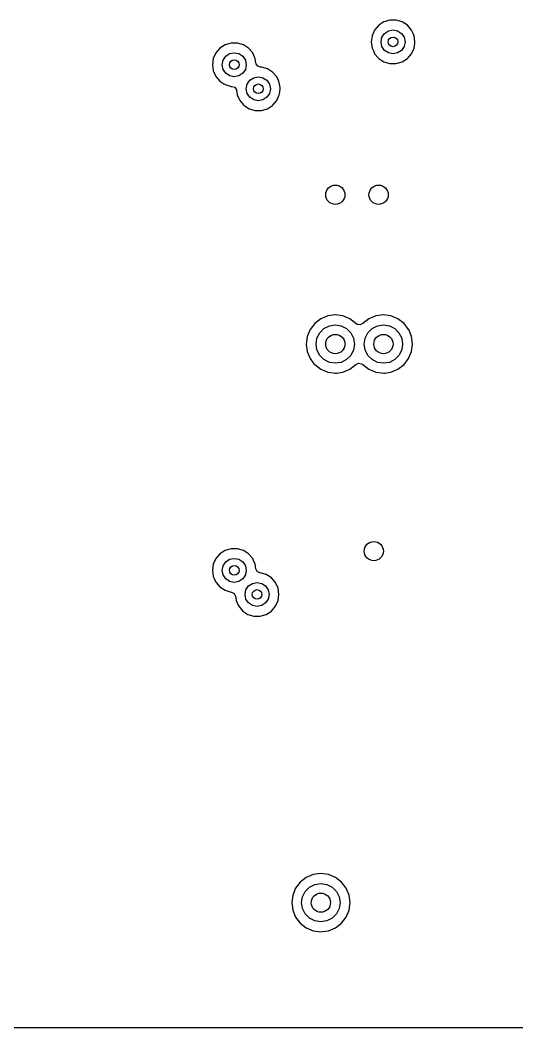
# Model space of a CAD drawing. Extents: x 0.4 to 10.6, y -8.1 to -0.4.
# Drawn here: x 5.97 to 6.377, y -3.445 to -2.621 of the extents above; entities that cross this region are included whole.
import ezdxf

# ---------------------------------------------------------------- set-up
doc = ezdxf.new("R2010")
doc.units = 0
doc.header["$MEASUREMENT"] = 0
doc.layers.add('BLACK', color=7, linetype='CONTINUOUS')

msp = doc.modelspace()

# ---------------------------------------------------------------- linework, layer by layer
at = {"layer": 'BLACK', "linetype": 'CONTINUOUS'}
for p, q in [((6.26386, -2.62524), (6.26052, -2.62909)), ((6.26815, -2.62248), (6.26386, -2.62524)), ((6.27304, -2.62104), (6.26815, -2.62248)), ((6.26815, -2.62248), (6.26815, -2.62248)), ((6.27814, -2.62104), (6.27304, -2.62104)), ((6.27304, -2.62104), (6.27304, -2.62104)), ((6.28303, -2.62248), (6.27814, -2.62104)), ((6.27814, -2.62104), (6.27814, -2.62104)), ((6.28732, -2.62524), (6.28303, -2.62248)), ((6.28303, -2.62248), (6.28303, -2.62248)), ((6.28303, -2.62248), (6.28303, -2.62248)), ((6.28303, -2.62248), (6.28303, -2.62248)), ((6.29066, -2.62909), (6.28732, -2.62524)), ((6.28732, -2.62524), (6.28732, -2.62524)), ((6.28732, -2.62524), (6.28732, -2.62524)), ((6.2584, -2.63373), (6.25767, -2.63878)), ((6.26052, -2.62909), (6.2584, -2.63373)), ((6.26575, -2.63878), (6.2665, -2.63501)), ((6.2665, -2.63501), (6.26863, -2.63182)), ((6.26863, -2.63182), (6.27182, -2.62969)), ((6.27182, -2.62969), (6.27559, -2.62894)), ((6.27559, -2.62894), (6.27936, -2.62969)), ((6.27936, -2.62969), (6.28255, -2.63182)), ((6.28255, -2.63182), (6.28468, -2.63501)), ((6.28468, -2.63501), (6.28543, -2.63878)), ((6.29195, -2.63191), (6.29066, -2.62909)), ((6.29278, -2.63373), (6.29195, -2.63191)), ((6.29351, -2.63878), (6.29278, -2.63373)), ((6.13394, -2.64394), (6.1306, -2.64779)), ((6.13823, -2.64118), (6.13394, -2.64394)), ((6.14312, -2.63974), (6.13823, -2.64118)), ((6.13823, -2.64118), (6.13823, -2.64118)), ((6.14822, -2.63974), (6.14312, -2.63974)), ((6.14312, -2.63974), (6.14312, -2.63974)), ((6.15311, -2.64118), (6.14822, -2.63974)), ((6.14822, -2.63974), (6.14822, -2.63974)), ((6.1574, -2.64394), (6.15311, -2.64118)), ((6.15311, -2.64118), (6.15311, -2.64118)), ((6.15311, -2.64118), (6.15311, -2.64118)), ((6.15311, -2.64118), (6.15311, -2.64118)), ((6.16074, -2.64779), (6.1574, -2.64394)), ((6.1574, -2.64394), (6.1574, -2.64394)), ((6.1574, -2.64394), (6.1574, -2.64394)), ((6.25767, -2.63878), (6.25767, -2.63878)), ((6.25767, -2.63878), (6.2584, -2.64383)), ((6.2584, -2.64383), (6.25975, -2.64678)), ((6.2665, -2.64255), (6.26575, -2.63878)), ((6.26863, -2.64574), (6.2665, -2.64255)), ((6.28468, -2.64255), (6.28255, -2.64574)), ((6.28543, -2.63878), (6.28468, -2.64255)), ((6.29066, -2.64847), (6.29278, -2.64383)), ((6.29278, -2.64383), (6.29333, -2.64003)), ((6.29333, -2.64003), (6.29351, -2.63878)), ((6.29351, -2.63878), (6.29351, -2.63878)), ((6.12848, -2.65243), (6.12775, -2.65748)), ((6.1306, -2.64779), (6.12848, -2.65243)), ((6.13658, -2.65371), (6.13871, -2.65052)), ((6.13871, -2.65052), (6.1419, -2.64839)), ((6.1419, -2.64839), (6.14567, -2.64764)), ((6.14567, -2.64764), (6.14944, -2.64839)), ((6.14944, -2.64839), (6.15263, -2.65052)), ((6.15263, -2.65052), (6.15476, -2.65371)), ((6.16208, -2.65072), (6.16074, -2.64779)), ((6.16286, -2.65243), (6.16208, -2.65072)), ((6.16339, -2.65609), (6.16286, -2.65243)), ((6.25975, -2.64678), (6.26052, -2.64847)), ((6.26052, -2.64847), (6.26342, -2.65181)), ((6.26342, -2.65181), (6.26386, -2.65232)), ((6.26386, -2.65232), (6.26815, -2.65508)), ((6.27182, -2.64787), (6.26863, -2.64574)), ((6.27559, -2.64862), (6.27182, -2.64787)), ((6.27936, -2.64787), (6.27559, -2.64862)), ((6.28255, -2.64574), (6.27936, -2.64787)), ((6.28303, -2.65508), (6.28732, -2.65232)), ((6.28732, -2.65232), (6.29066, -2.64847)), ((6.12775, -2.65748), (6.12775, -2.65748)), ((6.12775, -2.65748), (6.12848, -2.66253)), ((6.13583, -2.65748), (6.13658, -2.65371)), ((6.13658, -2.66125), (6.13583, -2.65748)), ((6.15476, -2.65371), (6.15551, -2.65748)), ((6.15551, -2.65748), (6.15476, -2.66125)), ((6.16354, -2.65674), (6.16339, -2.65609)), ((6.16495, -2.65868), (6.16354, -2.65674)), ((6.16725, -2.65943), (6.16495, -2.65868)), ((6.1679, -2.65943), (6.16725, -2.65943)), ((6.1728, -2.66087), (6.1679, -2.65943)), ((6.1679, -2.65943), (6.1679, -2.65943)), ((6.17709, -2.66362), (6.1728, -2.66087)), ((6.1728, -2.66087), (6.1728, -2.66087)), ((6.1728, -2.66087), (6.1728, -2.66087)), ((6.1728, -2.66087), (6.1728, -2.66087)), ((6.26815, -2.65508), (6.26815, -2.65508)), ((6.26815, -2.65508), (6.27304, -2.65652)), ((6.27304, -2.65652), (6.27304, -2.65652)), ((6.27304, -2.65652), (6.27814, -2.65652)), ((6.27814, -2.65652), (6.28303, -2.65508)), ((6.27814, -2.65652), (6.27814, -2.65652)), ((6.12848, -2.66253), (6.12898, -2.66362)), ((6.12898, -2.66362), (6.1306, -2.66717)), ((6.1306, -2.66717), (6.13086, -2.66748)), ((6.13086, -2.66748), (6.13394, -2.67102)), ((6.13871, -2.66444), (6.13658, -2.66125)), ((6.1419, -2.66657), (6.13871, -2.66444)), ((6.14567, -2.66732), (6.1419, -2.66657)), ((6.14944, -2.66657), (6.14567, -2.66732)), ((6.15263, -2.66444), (6.14944, -2.66657)), ((6.15476, -2.66125), (6.15263, -2.66444)), ((6.15839, -2.67021), (6.16159, -2.66807)), ((6.16159, -2.66807), (6.16535, -2.66732)), ((6.16535, -2.66732), (6.16912, -2.66807)), ((6.16912, -2.66807), (6.17231, -2.67021)), ((6.18043, -2.66748), (6.17709, -2.66362)), ((6.17709, -2.66362), (6.17709, -2.66362)), ((6.17709, -2.66362), (6.17709, -2.66362)), ((6.18176, -2.6704), (6.18043, -2.66748)), ((6.13394, -2.67102), (6.13702, -2.673)), ((6.13702, -2.673), (6.13823, -2.67378)), ((6.13823, -2.67378), (6.14312, -2.67522)), ((6.14312, -2.67522), (6.14378, -2.67522)), ((6.14378, -2.67522), (6.14607, -2.67596)), ((6.14607, -2.67596), (6.14749, -2.67791)), ((6.15551, -2.67717), (6.15626, -2.6734)), ((6.15626, -2.68093), (6.15551, -2.67717)), ((6.15626, -2.6734), (6.15839, -2.67021)), ((6.17231, -2.67021), (6.17445, -2.6734)), ((6.17445, -2.6734), (6.1752, -2.67717)), ((6.1752, -2.67717), (6.17445, -2.68093)), ((6.18255, -2.67212), (6.18176, -2.6704)), ((6.18313, -2.67616), (6.18255, -2.67212)), ((6.18288, -2.67987), (6.18327, -2.67717)), ((6.18327, -2.67717), (6.18313, -2.67616)), ((6.18327, -2.67717), (6.18327, -2.67717)), ((6.14749, -2.67791), (6.14764, -2.67856)), ((6.14764, -2.67856), (6.14816, -2.68221)), ((6.14816, -2.68221), (6.14946, -2.68506)), ((6.14946, -2.68506), (6.15028, -2.68685)), ((6.15839, -2.68413), (6.15626, -2.68093)), ((6.16159, -2.68626), (6.15839, -2.68413)), ((6.17231, -2.68413), (6.16912, -2.68626)), ((6.17445, -2.68093), (6.17231, -2.68413)), ((6.18043, -2.68685), (6.18255, -2.68221)), ((6.18255, -2.68221), (6.18288, -2.67987)), ((6.15028, -2.68685), (6.15325, -2.69028)), ((6.15325, -2.69028), (6.15362, -2.69071)), ((6.15362, -2.69071), (6.15436, -2.69118)), ((6.15436, -2.69118), (6.15791, -2.69346)), ((6.15791, -2.69346), (6.1628, -2.6949)), ((6.16535, -2.68701), (6.16159, -2.68626)), ((6.16912, -2.68626), (6.16535, -2.68701)), ((6.1679, -2.6949), (6.1728, -2.69346)), ((6.1728, -2.69346), (6.17709, -2.69071)), ((6.17709, -2.69071), (6.18043, -2.68685)), ((6.1628, -2.6949), (6.1628, -2.6949)), ((6.1628, -2.6949), (6.1679, -2.6949)), ((6.1679, -2.6949), (6.1679, -2.6949)), ((6.21642, -2.86518), (6.21149, -2.86897)), ((6.22217, -2.86279), (6.21642, -2.86518)), ((6.21642, -2.86518), (6.21642, -2.86518)), ((6.22835, -2.86198), (6.22217, -2.86279)), ((6.22217, -2.86279), (6.22217, -2.86279)), ((6.23452, -2.86279), (6.22835, -2.86198)), ((6.22835, -2.86198), (6.22835, -2.86198)), ((6.24027, -2.86518), (6.23452, -2.86279)), ((6.23452, -2.86279), (6.23452, -2.86279)), ((6.24521, -2.86897), (6.24027, -2.86518)), ((6.25579, -2.86518), (6.25085, -2.86897)), ((6.26154, -2.86279), (6.25579, -2.86518)), ((6.25579, -2.86518), (6.25579, -2.86518)), ((6.26772, -2.86198), (6.26154, -2.86279)), ((6.26154, -2.86279), (6.26154, -2.86279)), ((6.27389, -2.86279), (6.26772, -2.86198)), ((6.26772, -2.86198), (6.26772, -2.86198)), ((6.27964, -2.86518), (6.27389, -2.86279)), ((6.27389, -2.86279), (6.27389, -2.86279)), ((6.28458, -2.86897), (6.27964, -2.86518)), ((6.2077, -2.8739), (6.20531, -2.87965)), ((6.21148, -2.86897), (6.2077, -2.8739)), ((6.2077, -2.8739), (6.2077, -2.8739)), ((6.21149, -2.86897), (6.21148, -2.86897)), ((6.21561, -2.87657), (6.21909, -2.87309)), ((6.21909, -2.87309), (6.22348, -2.87085)), ((6.22348, -2.87085), (6.22835, -2.87008)), ((6.22835, -2.87008), (6.23321, -2.87085)), ((6.23321, -2.87085), (6.2376, -2.87309)), ((6.2376, -2.87309), (6.24109, -2.87657)), ((6.24528, -2.86903), (6.24521, -2.86897)), ((6.24626, -2.86975), (6.24528, -2.86903)), ((6.24864, -2.87013), (6.24626, -2.86975)), ((6.25064, -2.86911), (6.24864, -2.87013)), ((6.25065, -2.86912), (6.25064, -2.86911)), ((6.25073, -2.86906), (6.25065, -2.86912)), ((6.25079, -2.86903), (6.25073, -2.86906)), ((6.25085, -2.86897), (6.25079, -2.86903)), ((6.25498, -2.87657), (6.25846, -2.87309)), ((6.25846, -2.87309), (6.26285, -2.87085)), ((6.26285, -2.87085), (6.26772, -2.87008)), ((6.26772, -2.87008), (6.27258, -2.87085)), ((6.27258, -2.87085), (6.27697, -2.87309)), ((6.27697, -2.87309), (6.28046, -2.87657)), ((6.28837, -2.8739), (6.28458, -2.86897)), ((6.28458, -2.86897), (6.28458, -2.86897)), ((6.28458, -2.86897), (6.28458, -2.86897)), ((6.28458, -2.86897), (6.28458, -2.86897)), ((6.28458, -2.86897), (6.28458, -2.86897)), ((6.28841, -2.87402), (6.28837, -2.8739)), ((6.28837, -2.8739), (6.28837, -2.8739)), ((6.29075, -2.87966), (6.28841, -2.87402)), ((6.20531, -2.87966), (6.2045, -2.88583)), ((6.20531, -2.87965), (6.20531, -2.87966)), ((6.2126, -2.88583), (6.21337, -2.88096)), ((6.21337, -2.88096), (6.21561, -2.87657)), ((6.24109, -2.87657), (6.24332, -2.88096)), ((6.24332, -2.88096), (6.24409, -2.88583)), ((6.25197, -2.88583), (6.25274, -2.88096)), ((6.25274, -2.88096), (6.25498, -2.87657)), ((6.28046, -2.87657), (6.28269, -2.88096)), ((6.28269, -2.88096), (6.28346, -2.88583)), ((6.29156, -2.88583), (6.29075, -2.87966)), ((6.2045, -2.88583), (6.2045, -2.88583)), ((6.2045, -2.88583), (6.20531, -2.892)), ((6.21337, -2.89069), (6.2126, -2.88583)), ((6.21561, -2.89508), (6.21337, -2.89069)), ((6.24332, -2.89069), (6.24109, -2.89508)), ((6.24409, -2.88583), (6.24332, -2.89069)), ((6.25274, -2.89069), (6.25197, -2.88583)), ((6.25498, -2.89508), (6.25274, -2.89069)), ((6.28269, -2.89069), (6.28046, -2.89508)), ((6.28346, -2.88583), (6.28269, -2.89069)), ((6.29075, -2.892), (6.29156, -2.88583)), ((6.20531, -2.892), (6.20531, -2.892)), ((6.20531, -2.892), (6.2077, -2.89775)), ((6.2077, -2.89775), (6.2077, -2.89775)), ((6.2077, -2.89775), (6.21088, -2.9019)), ((6.21909, -2.89857), (6.21561, -2.89508)), ((6.22348, -2.9008), (6.21909, -2.89857)), ((6.2376, -2.89857), (6.23321, -2.9008)), ((6.24109, -2.89508), (6.2376, -2.89857)), ((6.25846, -2.89857), (6.25498, -2.89508)), ((6.26285, -2.9008), (6.25846, -2.89857)), ((6.27697, -2.89857), (6.27258, -2.9008)), ((6.28046, -2.89508), (6.27697, -2.89857)), ((6.28458, -2.90269), (6.28837, -2.89775)), ((6.28837, -2.89775), (6.29075, -2.892)), ((6.21088, -2.9019), (6.21148, -2.90269)), ((6.21148, -2.90269), (6.21642, -2.90648)), ((6.21642, -2.90648), (6.21642, -2.90648)), ((6.21642, -2.90648), (6.21642, -2.90648)), ((6.21642, -2.90648), (6.22217, -2.90886)), ((6.22835, -2.90157), (6.22348, -2.9008)), ((6.23321, -2.9008), (6.22835, -2.90157)), ((6.23452, -2.90886), (6.24027, -2.90648)), ((6.24027, -2.90648), (6.24521, -2.90269)), ((6.24521, -2.90269), (6.24528, -2.90262)), ((6.24521, -2.90269), (6.24521, -2.90269)), ((6.24528, -2.90262), (6.24534, -2.90259)), ((6.24534, -2.90259), (6.24541, -2.90253)), ((6.24541, -2.90253), (6.24542, -2.90255)), ((6.24542, -2.90255), (6.24742, -2.90153)), ((6.24742, -2.90153), (6.2498, -2.9019)), ((6.2498, -2.9019), (6.25079, -2.90262)), ((6.25079, -2.90262), (6.25085, -2.90269)), ((6.25085, -2.90269), (6.25086, -2.90269)), ((6.25086, -2.90269), (6.25579, -2.90648)), ((6.25579, -2.90648), (6.25579, -2.90648)), ((6.25579, -2.90648), (6.25579, -2.90648)), ((6.25579, -2.90648), (6.26154, -2.90886)), ((6.26772, -2.90157), (6.26285, -2.9008)), ((6.27258, -2.9008), (6.26772, -2.90157)), ((6.27389, -2.90886), (6.27964, -2.90648)), ((6.27964, -2.90648), (6.28458, -2.90269)), ((6.22217, -2.90886), (6.22217, -2.90886)), ((6.22217, -2.90886), (6.2268, -2.90947)), ((6.2268, -2.90947), (6.22835, -2.90967)), ((6.22835, -2.90967), (6.22958, -2.90951)), ((6.22835, -2.90967), (6.22835, -2.90967)), ((6.22835, -2.90967), (6.22835, -2.90967)), ((6.22958, -2.90951), (6.23452, -2.90886)), ((6.26154, -2.90886), (6.26154, -2.90886)), ((6.26154, -2.90886), (6.26617, -2.90947)), ((6.26617, -2.90947), (6.26772, -2.90967)), ((6.26772, -2.90967), (6.26895, -2.90951)), ((6.26772, -2.90967), (6.26772, -2.90967)), ((6.26772, -2.90967), (6.26772, -2.90967)), ((6.26895, -2.90951), (6.27389, -2.90886)), ((6.13823, -3.05457), (6.13394, -3.05732)), ((6.14312, -3.05313), (6.13823, -3.05457)), ((6.13823, -3.05457), (6.13823, -3.05457)), ((6.14822, -3.05313), (6.14312, -3.05313)), ((6.14312, -3.05313), (6.14312, -3.05313)), ((6.15311, -3.05457), (6.14822, -3.05313)), ((6.14822, -3.05313), (6.14822, -3.05313)), ((6.1574, -3.05732), (6.15311, -3.05457)), ((6.15311, -3.05457), (6.15311, -3.05457)), ((6.15311, -3.05457), (6.15311, -3.05457)), ((6.15311, -3.05457), (6.15311, -3.05457)), ((6.1306, -3.06118), (6.12848, -3.06582)), ((6.13394, -3.05732), (6.1306, -3.06118)), ((6.13658, -3.0671), (6.13871, -3.06391)), ((6.13871, -3.06391), (6.1419, -3.06177)), ((6.1419, -3.06177), (6.14567, -3.06102)), ((6.14567, -3.06102), (6.14944, -3.06177)), ((6.14944, -3.06177), (6.15263, -3.06391)), ((6.15263, -3.06391), (6.15476, -3.0671)), ((6.16074, -3.06118), (6.1574, -3.05732)), ((6.1574, -3.05732), (6.1574, -3.05732)), ((6.1574, -3.05732), (6.1574, -3.05732)), ((6.16147, -3.06276), (6.16074, -3.06118)), ((6.16286, -3.06582), (6.16147, -3.06276)), ((6.12848, -3.06582), (6.12775, -3.07087)), ((6.12775, -3.07087), (6.12775, -3.07087)), ((6.12775, -3.07087), (6.12848, -3.07591)), ((6.13583, -3.07087), (6.13658, -3.0671)), ((6.13658, -3.07463), (6.13583, -3.07087)), ((6.15476, -3.0671), (6.15551, -3.07087)), ((6.15551, -3.07087), (6.15476, -3.07463)), ((6.16339, -3.06948), (6.16286, -3.06582)), ((6.16341, -3.06959), (6.16339, -3.06948)), ((6.16453, -3.07172), (6.16341, -3.06959)), ((6.16669, -3.07278), (6.16453, -3.07172)), ((6.1669, -3.07281), (6.16669, -3.07278)), ((6.17179, -3.07425), (6.1669, -3.07281)), ((6.12848, -3.07591), (6.12898, -3.07701)), ((6.12898, -3.07701), (6.1306, -3.08055)), ((6.1306, -3.08055), (6.13086, -3.08086)), ((6.13086, -3.08086), (6.13394, -3.08441)), ((6.13871, -3.07783), (6.13658, -3.07463)), ((6.1419, -3.07996), (6.13871, -3.07783)), ((6.14567, -3.08071), (6.1419, -3.07996)), ((6.14944, -3.07996), (6.14567, -3.08071)), ((6.15263, -3.07783), (6.14944, -3.07996)), ((6.15476, -3.07463), (6.15263, -3.07783)), ((6.16058, -3.08146), (6.16435, -3.08071)), ((6.16435, -3.08071), (6.16812, -3.08146)), ((6.17608, -3.07701), (6.17179, -3.07425)), ((6.17179, -3.07425), (6.17179, -3.07425)), ((6.17179, -3.07425), (6.17179, -3.07425)), ((6.17179, -3.07425), (6.17179, -3.07425)), ((6.17942, -3.08086), (6.17608, -3.07701)), ((6.17608, -3.07701), (6.17608, -3.07701)), ((6.17608, -3.07701), (6.17608, -3.07701)), ((6.18154, -3.0855), (6.17942, -3.08086)), ((6.17942, -3.08086), (6.17942, -3.08086)), ((6.13394, -3.08441), (6.13823, -3.08717)), ((6.13823, -3.08717), (6.13823, -3.08717)), ((6.13823, -3.08717), (6.14312, -3.0886)), ((6.14312, -3.0886), (6.14312, -3.0886)), ((6.14312, -3.0886), (6.14333, -3.08863)), ((6.14333, -3.08863), (6.14549, -3.0897)), ((6.15451, -3.09055), (6.15526, -3.08678)), ((6.15526, -3.08678), (6.15739, -3.08359)), ((6.15739, -3.08359), (6.16058, -3.08146)), ((6.16812, -3.08146), (6.17131, -3.08359)), ((6.17131, -3.08359), (6.17344, -3.08678)), ((6.17344, -3.08678), (6.17419, -3.09055)), ((6.18227, -3.09053), (6.18154, -3.0855)), ((6.14549, -3.0897), (6.14661, -3.09183)), ((6.14661, -3.09183), (6.14663, -3.09194)), ((6.14663, -3.09194), (6.14716, -3.0956)), ((6.14716, -3.0956), (6.14891, -3.09943)), ((6.15526, -3.09432), (6.15451, -3.09055)), ((6.15739, -3.09751), (6.15526, -3.09432)), ((6.16058, -3.09964), (6.15739, -3.09751)), ((6.17131, -3.09751), (6.16812, -3.09964)), ((6.17344, -3.09432), (6.17131, -3.09751)), ((6.17419, -3.09055), (6.17344, -3.09432)), ((6.17942, -3.10024), (6.18154, -3.0956)), ((6.18154, -3.0956), (6.18227, -3.09055)), ((6.18227, -3.09055), (6.18227, -3.09053)), ((6.14891, -3.09943), (6.14928, -3.10024)), ((6.14928, -3.10024), (6.15262, -3.10409)), ((6.15262, -3.10409), (6.15262, -3.10409)), ((6.15262, -3.10409), (6.15691, -3.10685)), ((6.16435, -3.10039), (6.16058, -3.09964)), ((6.16812, -3.09964), (6.16435, -3.10039)), ((6.17179, -3.10685), (6.17608, -3.10409)), ((6.17608, -3.10409), (6.17942, -3.10024)), ((6.15691, -3.10685), (6.15691, -3.10685)), ((6.15691, -3.10685), (6.1618, -3.10829)), ((6.1618, -3.10829), (6.1618, -3.10829)), ((6.1618, -3.10829), (6.1669, -3.10829)), ((6.1669, -3.10829), (6.17179, -3.10685)), ((6.1669, -3.10829), (6.1669, -3.10829)), ((6.21036, -3.31949), (6.20461, -3.32187)), ((6.21654, -3.31867), (6.21036, -3.31949)), ((6.21036, -3.31949), (6.21036, -3.31949)), ((6.22271, -3.31949), (6.21654, -3.31867)), ((6.21654, -3.31867), (6.21654, -3.31867)), ((6.22846, -3.32187), (6.22271, -3.31949)), ((6.22271, -3.31949), (6.22271, -3.31949)), ((6.19967, -3.32566), (6.19588, -3.3306)), ((6.20461, -3.32187), (6.19967, -3.32566)), ((6.19967, -3.32566), (6.19967, -3.32566)), ((6.20461, -3.32187), (6.20461, -3.32187)), ((6.20728, -3.32978), (6.21167, -3.32754)), ((6.21167, -3.32754), (6.21654, -3.32677)), ((6.21654, -3.32677), (6.2214, -3.32754)), ((6.2214, -3.32754), (6.22579, -3.32978)), ((6.2334, -3.32566), (6.22846, -3.32187)), ((6.23719, -3.3306), (6.2334, -3.32566)), ((6.2334, -3.32566), (6.2334, -3.32566)), ((6.2334, -3.32566), (6.2334, -3.32566)), ((6.2334, -3.32566), (6.2334, -3.32566)), ((6.2334, -3.32566), (6.2334, -3.32566)), ((6.1935, -3.33635), (6.19269, -3.34252)), ((6.19588, -3.3306), (6.1935, -3.33635)), ((6.1935, -3.33635), (6.1935, -3.33635)), ((6.19588, -3.3306), (6.19588, -3.3306)), ((6.20156, -3.33765), (6.20379, -3.33326)), ((6.20379, -3.33326), (6.20728, -3.32978)), ((6.22579, -3.32978), (6.22928, -3.33326)), ((6.22928, -3.33326), (6.23151, -3.33765)), ((6.23957, -3.33635), (6.23719, -3.3306)), ((6.23719, -3.3306), (6.23719, -3.3306)), ((6.24038, -3.34252), (6.23957, -3.33635)), ((6.19269, -3.34252), (6.19269, -3.34252)), ((6.19269, -3.34252), (6.1935, -3.34869)), ((6.20079, -3.34252), (6.20156, -3.33765)), ((6.20156, -3.34739), (6.20079, -3.34252)), ((6.23151, -3.33765), (6.23228, -3.34252)), ((6.23228, -3.34252), (6.23151, -3.34739)), ((6.23957, -3.34869), (6.24038, -3.34252)), ((6.1935, -3.34869), (6.1935, -3.34869)), ((6.1935, -3.34869), (6.19588, -3.35444)), ((6.20379, -3.35178), (6.20156, -3.34739)), ((6.20728, -3.35526), (6.20379, -3.35178)), ((6.22928, -3.35178), (6.22579, -3.35526)), ((6.23151, -3.34739), (6.22928, -3.35178)), ((6.23719, -3.35444), (6.23957, -3.34869)), ((6.19588, -3.35444), (6.19588, -3.35444)), ((6.19588, -3.35444), (6.19967, -3.35938)), ((6.19967, -3.35938), (6.19967, -3.35938)), ((6.19967, -3.35938), (6.20461, -3.36317)), ((6.21167, -3.3575), (6.20728, -3.35526)), ((6.21654, -3.35827), (6.21167, -3.3575)), ((6.2214, -3.3575), (6.21654, -3.35827)), ((6.22579, -3.35526), (6.2214, -3.3575)), ((6.22846, -3.36317), (6.2334, -3.35938)), ((6.2334, -3.35938), (6.23719, -3.35444)), ((6.20461, -3.36317), (6.21036, -3.36555)), ((6.21036, -3.36555), (6.21499, -3.36616)), ((6.21499, -3.36616), (6.21654, -3.36637)), ((6.21654, -3.36637), (6.21777, -3.3662)), ((6.21654, -3.36637), (6.21654, -3.36637)), ((6.21654, -3.36637), (6.21654, -3.36637)), ((6.21777, -3.3662), (6.22271, -3.36555)), ((6.22271, -3.36555), (6.22846, -3.36317)), ((7.46063, -3.44486), (5.811, -3.44486))]:
    msp.add_line(p, q, dxfattribs=at)
at = {"layer": 'BLACK'}
for centre, radius in [((6.27559, -2.63878), 0.00394), ((6.14567, -2.65748), 0.00394), ((6.16535, -2.67717), 0.00394), ((6.22835, -2.76378), 0.00787), ((6.26378, -2.76378), 0.00787), ((6.22835, -2.88583), 0.00787), ((6.26772, -2.88583), 0.00787), ((6.25984, -3.05512), 0.00787), ((6.14567, -3.07087), 0.00394), ((6.16435, -3.09055), 0.00394), ((6.21654, -3.34252), 0.00787)]:
    msp.add_circle(centre, radius, dxfattribs=at)

doc.saveas('drawing.dxf')
